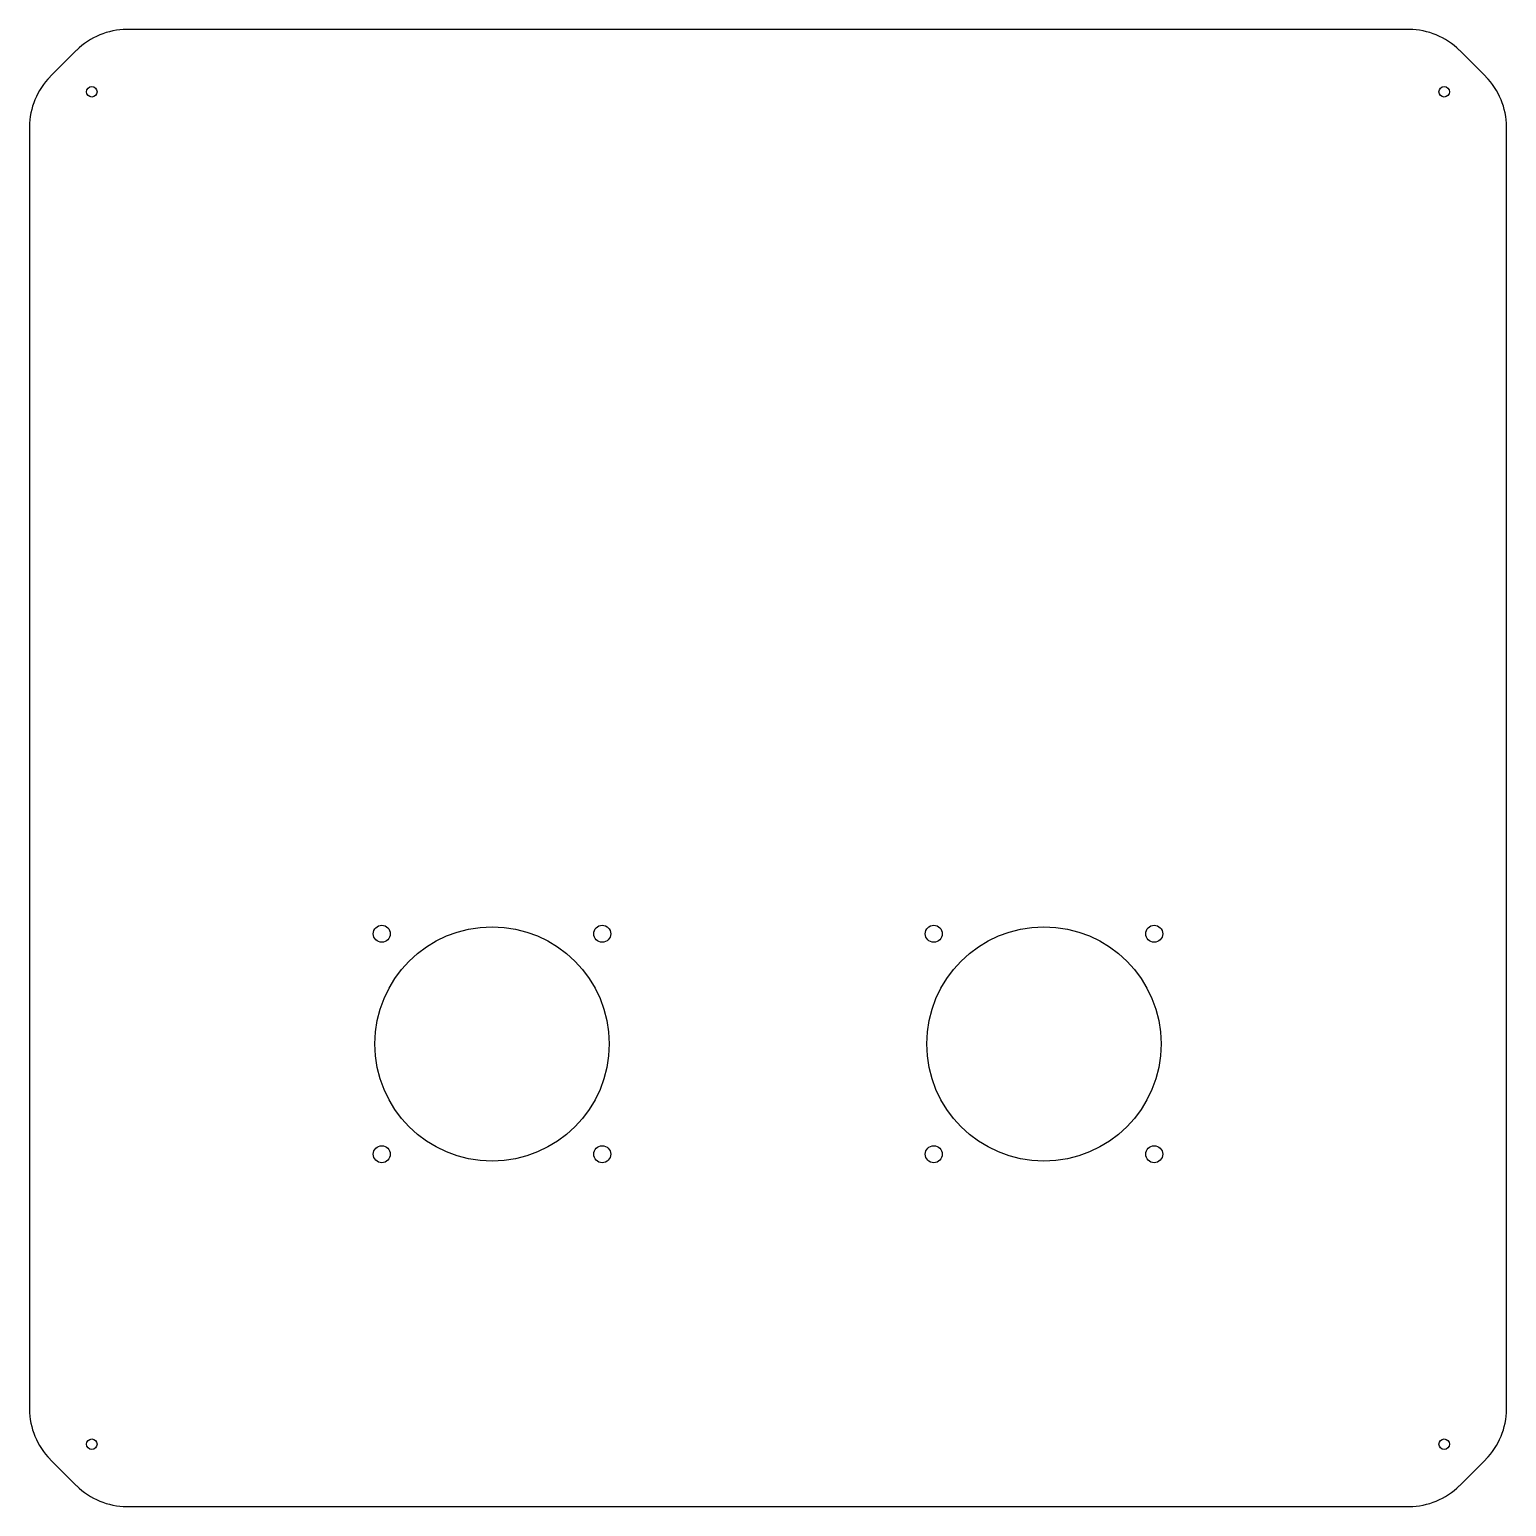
# Model space of a CAD drawing. Header units: millimetres. Extents: x -240 to 240, y -240 to 240.
import ezdxf

# ---------------------------------------------------------------- set-up
doc = ezdxf.new("R2010")
doc.units = ezdxf.units.MM

msp = doc.modelspace()

# ---------------------------------------------------------------- linework, layer by layer
at = {"color": 7, "linetype": 'Continuous', "lineweight": 25}
for p, q in [((207.95, 239.5), (-207.95, 239.5)), ((-224.22, 232.76), (-232.76, 224.22)), ((232.76, 224.22), (224.22, 232.76)), ((-239.5, 207.95), (-239.5, -207.95)), ((239.5, -207.95), (239.5, 207.95)), ((-232.76, -224.22), (-224.22, -232.76)), ((224.22, -232.76), (232.76, -224.22)), ((-207.95, -239.5), (207.95, -239.5))]:
    msp.add_line(p, q, dxfattribs=at)
for centre, radius in [((-219.3, 219.3), 1.7), ((219.3, 219.3), 1.7), ((-125.25, -53.75), 2.75), ((-89.5, -89.5), 38), ((-53.75, -53.75), 2.75), ((53.75, -53.75), 2.75), ((89.5, -89.5), 38), ((125.25, -53.75), 2.75), ((-125.25, -125.25), 2.75), ((-53.75, -125.25), 2.75), ((53.75, -125.25), 2.75), ((125.25, -125.25), 2.75), ((-219.3, -219.3), 1.7), ((219.3, -219.3), 1.7)]:
    msp.add_circle(centre, radius, dxfattribs=at)
for centre, start, end in [((-207.95, 216.5), 90, 135), ((207.95, 216.5), 45, 90), ((-216.5, 207.95), 135, 180), ((216.5, 207.95), 0, 45), ((-216.5, -207.95), 180, 225), ((216.5, -207.95), 315, 0), ((-207.95, -216.5), 225, 270), ((207.95, -216.5), 270, 315)]:
    msp.add_arc(centre, 23, start, end, dxfattribs=at)

doc.saveas('drawing.dxf')
